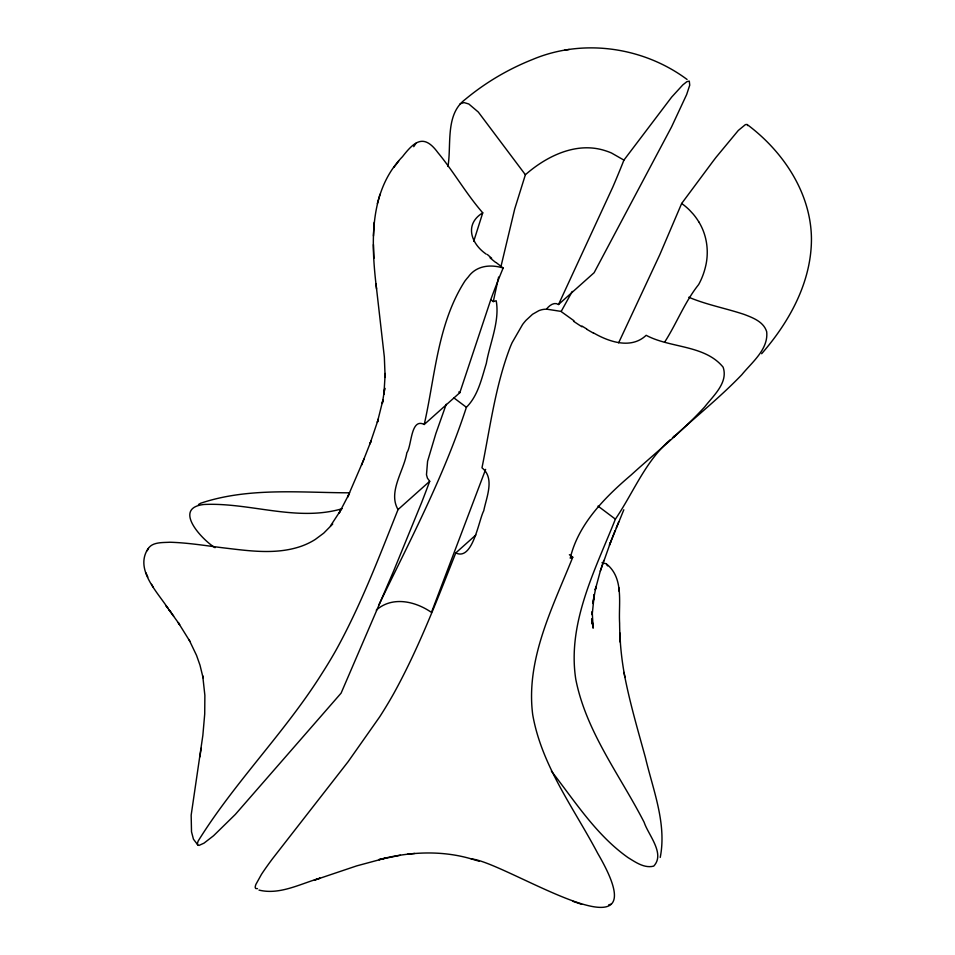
<?xml version="1.0" encoding="UTF-8"?>
<svg xmlns="http://www.w3.org/2000/svg" width="955" height="955" viewBox="0 0 955 955"><rect width="100%" height="100%" fill="white"/><g stroke="black" fill="none" stroke-linecap="round" stroke-linejoin="round"><path stroke-width="1.43" d="M376.557 289.031C371.173 244.229 368.463 191.573 402.521 156.644C415.031 140.433 424.295 134.094 437.832 152.549C453.828 171.876 466.231 193.901 482.752 212.834L473.704 241.376M447.955 166.48C451.62 144.683 444.994 114.445 465.204 99.427C485.283 82.703 508.06 69.238 532.329 59.58C582.837 38.176 643.324 46.891 687.075 79.468M374.217 222.324L373.465 236.004M446.236 404.24L435.85 433.57L427.577 461.301L426.479 474.766L427.446 478.18L429.714 481.272A1279.879 295.441 -53.1 0 1 421.656 502.461L393.615 571.054L341.102 693.139L235.336 814.424L213.562 835.744L204 843.158L199.046 845.402L197.983 845.175L193.447 839.182L191.513 831.829L191.167 815.128L202.854 735.35L204.716 714.018L204.871 695.347L202.735 675.889L203.069 677.787L200.001 665.193L196.539 655.393L188.983 639.587M199.87 756.909L201.171 748.266M424.235 424.474C435.146 376.282 437.557 323.673 464.882 281.092A15.125 3.486 -53.1 0 1 468.272 276.962C476.378 265.406 490.786 264.153 503.142 268.021L499.477 276.986A678.432 156.608 -53.1 0 0 496.027 285.748A697.604 161.025 -53.1 0 0 491.145 298.605L459.833 392.672L424.235 424.474C410.578 417.502 411.868 445.794 406.842 452.742C403.989 470.791 387.706 491.921 398.032 509.576C379.135 557.04 360.906 605.04 336.196 649.854A145.327 33.544 -53.1 0 1 332.901 655.608A138.845 32.052 -53.1 0 1 321.954 673.49C284.972 732.401 234.811 781.99 198.21 840.973A14.946 3.45 -53.1 0 0 197.494 844.184L197.649 844.793M490.918 299.822L493.281 301.589L498.629 277.034M500.79 267.257L514.721 208.918L525.381 174.741C546.761 155.975 576.796 141.256 605.53 150.783A65.071 63.221 -38.1 0 1 611.498 153.003L623.925 160.106A678.492 156.62 -53.1 0 1 612.8 187.085L558.52 304.514C554.258 301.696 549.412 305.445 546.761 308.787M377.32 203.642L379.995 194.247M610.663 541.963L600.301 571.126L595.252 589.904L595.968 586.573L592.828 603.524L594.285 594.404L592.172 614.829L592.219 611.582L593.151 628.175L592.255 621.884L592.566 624.021M660.227 857.423C666.877 823.711 653.113 790.191 645.437 757.661C637.689 729.405 629.357 701.257 623.985 672.416M493.281 301.589L496.206 300.753C499.907 321.274 489.879 343.012 486.334 363.366C481.618 378.574 478.109 395.657 466.398 407.284C444.027 476.02 410.208 540.196 378.789 605.052M600.301 571.126L603.775 560.466M376.282 610.126C392.302 595.872 415.413 601.268 431.469 612.406L485.641 469.382M475.841 535.003L455.774 552.933C436.924 600.409 418.624 648.373 393.926 693.199A145.327 33.544 -53.1 0 1 388.924 701.889A138.845 32.052 -53.1 0 1 379.696 716.835L348.074 761.756L272.45 858.82A121.034 27.934 -53.1 0 0 268.713 863.893A92.647 21.38 -53.1 0 0 266.827 866.531A76.734 17.715 -53.1 0 0 265.574 868.298L263.15 871.82A41.781 9.646 -53.1 0 0 261.467 874.362L255.94 884.318A14.946 3.45 -53.1 0 0 255.236 887.541L255.713 888.532L257.48 888.628M615.104 530.598L609.445 545.078L623.818 509.779M747.705 125.606L747.037 124.448L745.401 124.616L738.311 130.453L715.952 157.432A245.722 56.715 -53.1 0 0 712.788 161.598L681.667 203.463L659.833 254.627L618.637 342.821M330.478 525.918L340.72 510.304L339.037 513.265L349.064 494.033L347.62 497.077L364.01 459.069M616.238 527.924L618.697 521.872M361.503 465.204L371.161 440.709L369.967 443.86L378.371 419.03L377.368 422.289L382.943 399.978L382.31 403.464L384.781 388.16L383.922 394.248L385.199 373.477L385.14 377.44L384.34 356.991L375.983 283.766M147.297 550.677C150.401 541.688 162.243 542.726 169.859 542.237C187.825 542.738 205.6 545.663 223.41 547.86C248.992 550.856 275.852 554.915 300.837 546.391A161.204 102.794 48.2 0 0 315.317 539.408L323.721 533.153L332.734 524.02M670.315 439.754C645.27 461.205 633.452 492.661 615.39 519.138C595.275 569.753 567.079 623.102 575.781 679.28C586.131 731.948 620.141 775.424 644.148 822.315C648.29 834.957 665.468 853.71 653.721 866.113C644.41 868.561 635.612 862.234 628.044 857.602C596.218 835.112 575.017 801.376 551.393 771.115M569.383 554.688L572.761 557.219C552.802 607.082 525.56 659.32 532.711 714.674C541.64 765.862 574.027 808.372 597.746 853.4C665.754 969.982 506.15 861.888 471.4 858.939L472.331 859.202C441.914 850.01 409.337 851.693 378.86 859.643L400.348 855.238M698.726 221.727C707.058 235.181 709.29 251.989 705.375 267.269C703.895 273.285 701.65 279.123 698.654 284.554C684.616 302.102 676.749 323.327 664.549 342.296M561.206 311.402L572.26 291.406M413.718 146.688L415.974 143.274M148.252 548.397C134.333 569.061 156.859 591.312 167.829 608.132L166.11 605.804L179.647 624.618L178.239 622.576L189.938 641.402M623.925 160.106L671.675 97.088L682.849 84.876L686.872 81.676L689.295 81.103L689.737 85.174L686.657 94.533L671.532 126.967L594.117 272.712L558.52 304.514M398.701 161.132L393.83 167.483M761.636 353.732C789.355 321.954 811.416 282.191 811.452 238.977C811.117 193.292 783.47 151.893 747.908 125.093M482.752 212.834C464.058 224.246 471.066 243.764 486.202 254.114M672.487 437.724L674.337 436.089M398.032 509.576L429.714 481.272M572.761 557.219L570.231 558.221C578.157 524.223 604.969 497.233 631.016 475.089C655.715 452.575 682.013 431.684 704.623 406.961C713.146 395.895 728.486 382.704 723.114 367.162C704.659 344.707 670.446 348.288 646.165 335.312C631.112 349.578 608.836 341.806 593.342 332.806M675.054 435.504L673.645 436.996C696.386 416.237 720.488 396.922 741.844 374.682C751.872 362.315 768.584 349.363 766.686 331.731C763.69 321.787 752.898 317.729 744.052 314.386C725.752 308.274 706.616 304.8 688.794 297.232M198.449 504.55L200.371 503.44M460.107 103.832L464.035 102.579L468.798 103.988L478.312 112.057L525.381 174.741M200.908 503.154C248.563 487.193 300.192 492.685 349.661 492.816M342.177 508.705C296.683 522.087 249.995 502.306 203.952 504.479C172.043 508.012 202.281 539.933 215.042 547.681M608.729 904.827L611.093 904.194M386.047 857.972L356.657 865.899L314.183 880.2L320.044 878.194C300.395 883.733 279.767 895.229 258.972 890.084M569.24 49.457L564.608 50.257M407.51 854.224L414.757 853.448M601.96 562.746L606.127 563.725L607.595 565.897M471.4 858.939L479.315 861.267M572.702 901.257L581.726 904.349M586.657 328.95L581.965 326.037M458.758 392.004L459.833 392.672M573.967 320.749L560.871 311.366L547.024 309.217A224.879 51.904 -53.1 0 0 545.592 309.217L544.625 309.277A144.002 33.246 -53.1 0 0 543.109 309.468L542.595 309.563A99.201 22.896 -53.1 0 0 539.885 310.291A81.497 18.814 -53.1 0 0 538.871 310.662L532.556 314.267L526.014 320.319A15.125 3.486 -53.1 0 0 522.624 324.437L512.095 342.69A82.524 19.052 -53.1 0 0 510.913 345.4A94.33 21.774 -53.1 0 0 510.209 347.095C495.347 385.88 490.19 427.351 481.977 467.831C495.168 478.157 486.37 497.364 483.755 510.782C478.73 519.95 472.844 561.313 455.774 552.933M681.667 203.463L684.496 205.612A69.333 67.256 -35.2 0 1 689.832 210.434L693.27 214.171A63.925 62.051 -38.4 0 1 698.714 221.739M454.019 397.984L466.398 407.284M598.021 506.09L615.39 519.138M503.142 268.021L496.063 262.494M606.795 564.226C624.248 578.503 618.398 603.584 619.616 623.173C619.711 641.378 621.514 659.571 624.964 677.441M173.643 616.094L169.095 609.839L170.73 612.095M151.582 584.329L153.182 587.134M145.9 572.785L147.822 577.059M591.587 619.186L592.864 625.835L591.718 619.079L592.375 622.923M619.174 591.36L618.768 587.635M620.046 637.498L620.344 642.226L619.831 632.95L620.022 637.26M373.441 244.552L373.906 258.316M593.425 333.104A62.266 18.79 35.2 0 1 586.668 329.212M581.953 326.789A63.878 13.549 34.1 0 1 573.549 321.25M495.621 262.434A66.814 13.298 34.2 0 1 490.07 257.814M491.658 258.22A64.833 12.773 34.3 0 1 487.36 254.484"/></g></svg>
